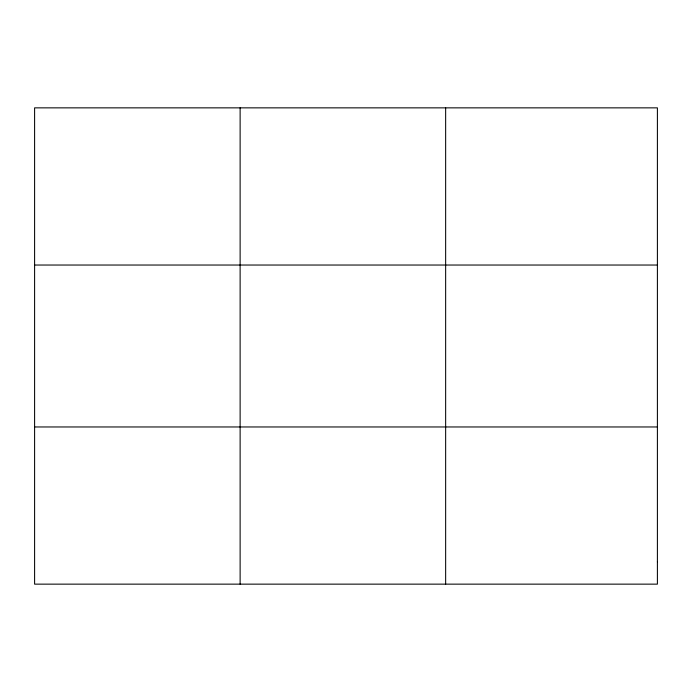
<?xml version="1.0" encoding="UTF-8"?>
<svg xmlns="http://www.w3.org/2000/svg" width="692" height="692" viewBox="0 0 692 692"><rect width="100%" height="100%" fill="white"/><g stroke="black" fill="none" stroke-linecap="round" stroke-linejoin="round"><path stroke-width="1.04" d="M240.124 107.857L240.124 584.143M445.648 107.857L445.648 584.143M34.6 265.036L657.4 265.036M34.6 426.964L657.4 426.964M657.4 561.688L657.4 584.143L34.6 584.143L34.6 107.857L657.4 107.857L657.4 561.688"/></g></svg>
